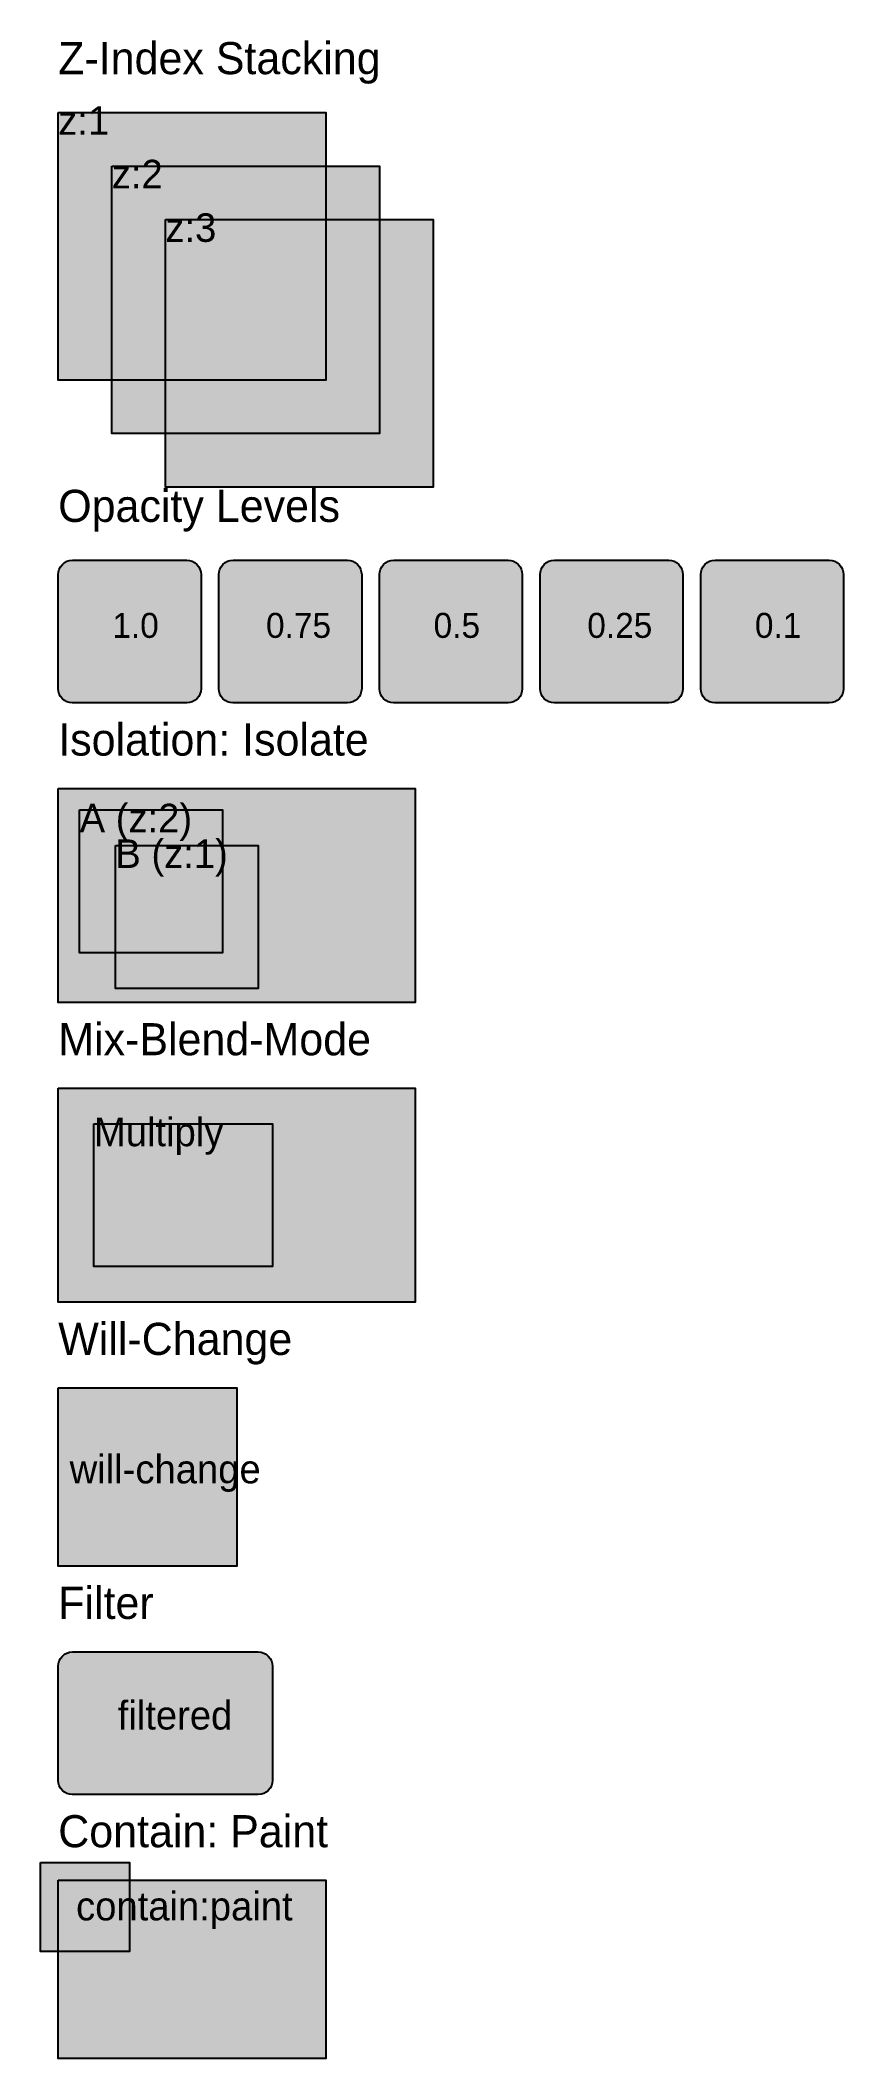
# Model space of a CAD drawing. Extents: x -10 to 440, y 0 to 1131.
import ezdxf

# ---------------------------------------------------------------- set-up
doc = ezdxf.new("R2010")
doc.units = 0

msp = doc.modelspace()

# ---------------------------------------------------------------- hatches: boundary and pattern name
at = {"true_color": 0xe53935}
for points in [[(0, 1091), (150, 1091), (150, 941), (0, 941)], [(20, 524), (120, 524), (120, 444), (20, 444)]]:
    msp.add_hatch(color=256, dxfattribs=at).paths.add_polyline_path(points, flags=0)
at = {"true_color": 0x43a047}
msp.add_hatch(color=256, dxfattribs=at).paths.add_polyline_path([(30, 1061), (180, 1061), (180, 911), (30, 911)], flags=0)
at = {"true_color": 0x1e88e5}
msp.add_hatch(color=256, dxfattribs=at).paths.add_polyline_path([(60, 1031), (210, 1031), (210, 881), (60, 881)], flags=0)
at = {"true_color": 0x6a1b9a}
for points in [[(8, 840), (72, 840), (72, 840), (73.6, 839.8), (75.1, 839.4), (76.4, 838.7), (77.7, 837.7), (78.7, 836.4), (79.4, 835.1), (79.8, 833.6), (80, 832), (80, 768), (80, 768), (79.8, 766.4), (79.4, 764.9), (78.7, 763.6), (77.7, 762.3), (76.4, 761.3), (75.1, 760.6), (73.6, 760.2), (72, 760), (8, 760), (8, 760), (6.4, 760.2), (4.9, 760.6), (3.6, 761.3), (2.3, 762.3), (1.3, 763.6), (0.6, 764.9), (0.2, 766.4), (0, 768), (0, 832), (0, 832), (0.2, 833.6), (0.6, 835.1), (1.3, 836.4), (2.3, 837.7), (3.6, 838.7), (4.9, 839.4), (6.4, 839.8), (8, 840)], [(98, 840), (162, 840), (162, 840), (163.6, 839.8), (165.1, 839.4), (166.4, 838.7), (167.7, 837.7), (168.7, 836.4), (169.4, 835.1), (169.8, 833.6), (170, 832), (170, 768), (170, 768), (169.8, 766.4), (169.4, 764.9), (168.7, 763.6), (167.7, 762.3), (166.4, 761.3), (165.1, 760.6), (163.6, 760.2), (162, 760), (98, 760), (98, 760), (96.4, 760.2), (94.9, 760.6), (93.6, 761.3), (92.3, 762.3), (91.3, 763.6), (90.6, 764.9), (90.2, 766.4), (90, 768), (90, 832), (90, 832), (90.2, 833.6), (90.6, 835.1), (91.3, 836.4), (92.3, 837.7), (93.6, 838.7), (94.9, 839.4), (96.4, 839.8), (98, 840)], [(188, 840), (252, 840), (252, 840), (253.6, 839.8), (255.1, 839.4), (256.4, 838.7), (257.7, 837.7), (258.7, 836.4), (259.4, 835.1), (259.8, 833.6), (260, 832), (260, 768), (260, 768), (259.8, 766.4), (259.4, 764.9), (258.7, 763.6), (257.7, 762.3), (256.4, 761.3), (255.1, 760.6), (253.6, 760.2), (252, 760), (188, 760), (188, 760), (186.4, 760.2), (184.9, 760.6), (183.6, 761.3), (182.3, 762.3), (181.3, 763.6), (180.6, 764.9), (180.2, 766.4), (180, 768), (180, 832), (180, 832), (180.2, 833.6), (180.6, 835.1), (181.3, 836.4), (182.3, 837.7), (183.6, 838.7), (184.9, 839.4), (186.4, 839.8), (188, 840)], [(278, 840), (342, 840), (342, 840), (343.6, 839.8), (345.1, 839.4), (346.4, 838.7), (347.7, 837.7), (348.7, 836.4), (349.4, 835.1), (349.8, 833.6), (350, 832), (350, 768), (350, 768), (349.8, 766.4), (349.4, 764.9), (348.7, 763.6), (347.7, 762.3), (346.4, 761.3), (345.1, 760.6), (343.6, 760.2), (342, 760), (278, 760), (278, 760), (276.4, 760.2), (274.9, 760.6), (273.6, 761.3), (272.3, 762.3), (271.3, 763.6), (270.6, 764.9), (270.2, 766.4), (270, 768), (270, 832), (270, 832), (270.2, 833.6), (270.6, 835.1), (271.3, 836.4), (272.3, 837.7), (273.6, 838.7), (274.9, 839.4), (276.4, 839.8), (278, 840)], [(368, 840), (432, 840), (432, 840), (433.6, 839.8), (435.1, 839.4), (436.4, 838.7), (437.7, 837.7), (438.7, 836.4), (439.4, 835.1), (439.8, 833.6), (440, 832), (440, 768), (440, 768), (439.8, 766.4), (439.4, 764.9), (438.7, 763.6), (437.7, 762.3), (436.4, 761.3), (435.1, 760.6), (433.6, 760.2), (432, 760), (368, 760), (368, 760), (366.4, 760.2), (364.9, 760.6), (363.6, 761.3), (362.3, 762.3), (361.3, 763.6), (360.6, 764.9), (360.2, 766.4), (360, 768), (360, 832), (360, 832), (360.2, 833.6), (360.6, 835.1), (361.3, 836.4), (362.3, 837.7), (363.6, 838.7), (364.9, 839.4), (366.4, 839.8), (368, 840)]]:
    msp.add_hatch(color=256, dxfattribs=at).paths.add_polyline_path(points, flags=0)
at = {"true_color": 0xfff9c4}
msp.add_hatch(color=256, dxfattribs=at).paths.add_polyline_path([(0, 712), (200, 712), (200, 592), (0, 592)], flags=0)
at = {"true_color": 0xef5350}
msp.add_hatch(color=256, dxfattribs=at).paths.add_polyline_path([(12, 700), (92, 700), (92, 620), (12, 620)], flags=0)
at = {"true_color": 0x42a5f5}
msp.add_hatch(color=256, dxfattribs=at).paths.add_polyline_path([(32, 680), (112, 680), (112, 600), (32, 600)], flags=0)
at = {"true_color": 0xffecb3}
msp.add_hatch(color=256, dxfattribs=at).paths.add_polyline_path([(0, 544), (200, 544), (200, 424), (0, 424)], flags=0)
at = {"true_color": 0x00897b}
msp.add_hatch(color=256, dxfattribs=at).paths.add_polyline_path([(0, 376), (100, 376), (100, 276), (0, 276)], flags=0)
at = {"true_color": 0x5e35b1}
msp.add_hatch(color=256, dxfattribs=at).paths.add_polyline_path([(8, 228), (112, 228), (112, 228), (113.6, 227.8), (115.1, 227.4), (116.4, 226.7), (117.7, 225.7), (118.7, 224.4), (119.4, 223.1), (119.8, 221.6), (120, 220), (120, 156), (120, 156), (119.8, 154.4), (119.4, 152.9), (118.7, 151.6), (117.7, 150.3), (116.4, 149.3), (115.1, 148.6), (113.6, 148.2), (112, 148), (8, 148), (8, 148), (6.4, 148.2), (4.9, 148.6), (3.6, 149.3), (2.3, 150.3), (1.3, 151.6), (0.6, 152.9), (0.2, 154.4), (0, 156), (0, 220), (0, 220), (0.2, 221.6), (0.6, 223.1), (1.3, 224.4), (2.3, 225.7), (3.6, 226.7), (4.9, 227.4), (6.4, 227.8), (8, 228)], flags=0)
at = {"true_color": 0xf44336}
msp.add_hatch(color=256, dxfattribs=at).paths.add_polyline_path([(-10, 110), (40, 110), (40, 60), (-10, 60)], flags=0)
at = {"true_color": 0x0277bd}
msp.add_hatch(color=256, dxfattribs=at).paths.add_polyline_path([(0, 100), (150, 100), (150, 0), (0, 0)], flags=0)

# ---------------------------------------------------------------- linework, layer by layer
at = {"true_color": 0xe53935}
for points in [[(0, 1091), (150, 1091), (150, 941), (0, 941)], [(20, 524), (120, 524), (120, 444), (20, 444)]]:
    msp.add_lwpolyline(points, close=True, dxfattribs=at)
at = {"true_color": 0x43a047}
msp.add_lwpolyline([(30, 1061), (180, 1061), (180, 911), (30, 911)], close=True, dxfattribs=at)
at = {"true_color": 0x1e88e5}
msp.add_lwpolyline([(60, 1031), (210, 1031), (210, 881), (60, 881)], close=True, dxfattribs=at)
at = {"true_color": 0x6a1b9a}
for points in [[(8, 840), (72, 840), (72, 840), (73.6, 839.8), (75.1, 839.4), (76.4, 838.7), (77.7, 837.7), (78.7, 836.4), (79.4, 835.1), (79.8, 833.6), (80, 832), (80, 768), (80, 768), (79.8, 766.4), (79.4, 764.9), (78.7, 763.6), (77.7, 762.3), (76.4, 761.3), (75.1, 760.6), (73.6, 760.2), (72, 760), (8, 760), (8, 760), (6.4, 760.2), (4.9, 760.6), (3.6, 761.3), (2.3, 762.3), (1.3, 763.6), (0.6, 764.9), (0.2, 766.4), (0, 768), (0, 832), (0, 832), (0.2, 833.6), (0.6, 835.1), (1.3, 836.4), (2.3, 837.7), (3.6, 838.7), (4.9, 839.4), (6.4, 839.8), (8, 840)], [(98, 840), (162, 840), (162, 840), (163.6, 839.8), (165.1, 839.4), (166.4, 838.7), (167.7, 837.7), (168.7, 836.4), (169.4, 835.1), (169.8, 833.6), (170, 832), (170, 768), (170, 768), (169.8, 766.4), (169.4, 764.9), (168.7, 763.6), (167.7, 762.3), (166.4, 761.3), (165.1, 760.6), (163.6, 760.2), (162, 760), (98, 760), (98, 760), (96.4, 760.2), (94.9, 760.6), (93.6, 761.3), (92.3, 762.3), (91.3, 763.6), (90.6, 764.9), (90.2, 766.4), (90, 768), (90, 832), (90, 832), (90.2, 833.6), (90.6, 835.1), (91.3, 836.4), (92.3, 837.7), (93.6, 838.7), (94.9, 839.4), (96.4, 839.8), (98, 840)], [(188, 840), (252, 840), (252, 840), (253.6, 839.8), (255.1, 839.4), (256.4, 838.7), (257.7, 837.7), (258.7, 836.4), (259.4, 835.1), (259.8, 833.6), (260, 832), (260, 768), (260, 768), (259.8, 766.4), (259.4, 764.9), (258.7, 763.6), (257.7, 762.3), (256.4, 761.3), (255.1, 760.6), (253.6, 760.2), (252, 760), (188, 760), (188, 760), (186.4, 760.2), (184.9, 760.6), (183.6, 761.3), (182.3, 762.3), (181.3, 763.6), (180.6, 764.9), (180.2, 766.4), (180, 768), (180, 832), (180, 832), (180.2, 833.6), (180.6, 835.1), (181.3, 836.4), (182.3, 837.7), (183.6, 838.7), (184.9, 839.4), (186.4, 839.8), (188, 840)], [(278, 840), (342, 840), (342, 840), (343.6, 839.8), (345.1, 839.4), (346.4, 838.7), (347.7, 837.7), (348.7, 836.4), (349.4, 835.1), (349.8, 833.6), (350, 832), (350, 768), (350, 768), (349.8, 766.4), (349.4, 764.9), (348.7, 763.6), (347.7, 762.3), (346.4, 761.3), (345.1, 760.6), (343.6, 760.2), (342, 760), (278, 760), (278, 760), (276.4, 760.2), (274.9, 760.6), (273.6, 761.3), (272.3, 762.3), (271.3, 763.6), (270.6, 764.9), (270.2, 766.4), (270, 768), (270, 832), (270, 832), (270.2, 833.6), (270.6, 835.1), (271.3, 836.4), (272.3, 837.7), (273.6, 838.7), (274.9, 839.4), (276.4, 839.8), (278, 840)], [(368, 840), (432, 840), (432, 840), (433.6, 839.8), (435.1, 839.4), (436.4, 838.7), (437.7, 837.7), (438.7, 836.4), (439.4, 835.1), (439.8, 833.6), (440, 832), (440, 768), (440, 768), (439.8, 766.4), (439.4, 764.9), (438.7, 763.6), (437.7, 762.3), (436.4, 761.3), (435.1, 760.6), (433.6, 760.2), (432, 760), (368, 760), (368, 760), (366.4, 760.2), (364.9, 760.6), (363.6, 761.3), (362.3, 762.3), (361.3, 763.6), (360.6, 764.9), (360.2, 766.4), (360, 768), (360, 832), (360, 832), (360.2, 833.6), (360.6, 835.1), (361.3, 836.4), (362.3, 837.7), (363.6, 838.7), (364.9, 839.4), (366.4, 839.8), (368, 840)]]:
    msp.add_lwpolyline(points, close=True, dxfattribs=at)
at = {"true_color": 0xf9a825}
msp.add_lwpolyline([(0, 712), (200, 712), (200, 592), (0, 592)], close=True, dxfattribs=at)
at = {"true_color": 0xef5350}
msp.add_lwpolyline([(12, 700), (92, 700), (92, 620), (12, 620)], close=True, dxfattribs=at)
at = {"true_color": 0x42a5f5}
msp.add_lwpolyline([(32, 680), (112, 680), (112, 600), (32, 600)], close=True, dxfattribs=at)
at = {"true_color": 0xffecb3}
msp.add_lwpolyline([(0, 544), (200, 544), (200, 424), (0, 424)], close=True, dxfattribs=at)
at = {"true_color": 0x00897b}
msp.add_lwpolyline([(0, 376), (100, 376), (100, 276), (0, 276)], close=True, dxfattribs=at)
at = {"true_color": 0x5e35b1}
msp.add_lwpolyline([(8, 228), (112, 228), (112, 228), (113.6, 227.8), (115.1, 227.4), (116.4, 226.7), (117.7, 225.7), (118.7, 224.4), (119.4, 223.1), (119.8, 221.6), (120, 220), (120, 156), (120, 156), (119.8, 154.4), (119.4, 152.9), (118.7, 151.6), (117.7, 150.3), (116.4, 149.3), (115.1, 148.6), (113.6, 148.2), (112, 148), (8, 148), (8, 148), (6.4, 148.2), (4.9, 148.6), (3.6, 149.3), (2.3, 150.3), (1.3, 151.6), (0.6, 152.9), (0.2, 154.4), (0, 156), (0, 220), (0, 220), (0.2, 221.6), (0.6, 223.1), (1.3, 224.4), (2.3, 225.7), (3.6, 226.7), (4.9, 227.4), (6.4, 227.8), (8, 228)], close=True, dxfattribs=at)
at = {"true_color": 0xf44336}
msp.add_lwpolyline([(-10, 110), (40, 110), (40, 60), (-10, 60)], close=True, dxfattribs=at)
at = {"true_color": 0x0277bd}
msp.add_lwpolyline([(0, 100), (150, 100), (150, 0), (0, 0)], close=True, dxfattribs=at)

# ---------------------------------------------------------------- texts
at = {"true_color": 0x000000}
for s, height, p in [('Z-Index Stacking', 18, (0, 1112.5)), ('z:1', 16, (0, 1078.5)), ('z:2', 16, (30, 1048.5)), ('z:3', 16, (60, 1018.5)), ('Opacity Levels', 18, (0, 861.5)), ('Isolation: Isolate', 18, (0, 730.5)), ('A (z:2)', 16, (12, 687.5)), ('B (z:1)', 16, (32, 667.5)), ('Mix-Blend-Mode', 18, (0, 562.5)), ('Multiply', 16, (20, 511.5)), ('Will-Change', 18, (0, 394.5)), ('Filter', 18, (0, 246.5)), ('Contain: Paint', 18, (0, 118.5))]:
    msp.add_text(s, height=height, dxfattribs=at).set_placement(p)
at = {"true_color": 0xffffff}
for s, height, p in [('1.0', 14, (30.3, 796.5)), ('0.75', 14, (116.4, 796.5)), ('0.5', 14, (210.3, 796.5)), ('0.25', 14, (296.4, 796.5)), ('0.1', 14, (390.3, 796.5)), ('will-change', 16, (6.4, 322.5)), ('filtered', 16, (33.3, 184.5)), ('contain:paint', 16, (10, 77.5))]:
    msp.add_text(s, height=height, dxfattribs=at).set_placement(p)

doc.saveas('drawing.dxf')
